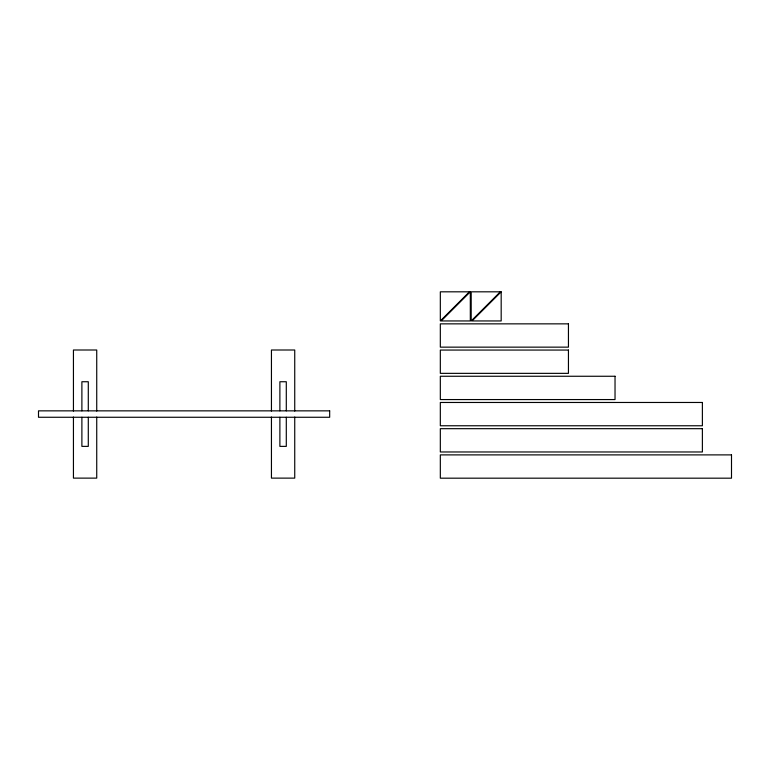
<?xml version="1.0" encoding="UTF-8"?>
<svg xmlns="http://www.w3.org/2000/svg" width="770" height="770" viewBox="0 0 770 770"><rect width="100%" height="100%" fill="white"/><g stroke="black" fill="none" stroke-linecap="round" stroke-linejoin="round"><path stroke-width="1.16" d="M294.737 411.065L294.737 350.003L271.444 350.003L271.444 411.065M294.737 417.051L294.737 478.122L271.444 478.122L271.444 417.051M286.296 410.853L286.296 381.737L279.885 381.737L279.885 410.853M286.296 417.263L286.296 446.379L279.885 446.379L279.885 417.263M96.731 411.065L96.731 350.003L73.439 350.003L73.439 411.065M96.731 417.051L96.731 478.122L73.439 478.122L73.439 417.051M88.29 410.853L88.29 381.737L81.889 381.737L81.889 410.853M88.29 417.263L88.29 446.379L81.889 446.379L81.889 417.263M469.44 291.82L440.325 320.946L440.325 291.82L469.44 291.82M470.316 291.82L441.2 320.946L470.316 320.946L470.316 291.82M500.307 291.82L471.192 320.946L471.192 291.82L500.307 291.82M501.183 291.82L472.058 320.946L501.183 320.946L501.183 291.82M568.443 323.852L440.325 323.852L440.325 347.145L568.443 347.145L568.443 323.852M568.443 350.061L440.325 350.061L440.325 373.354L568.443 373.354L568.443 350.061M615.028 376.261L440.325 376.261L440.325 399.563L615.028 399.563L615.028 376.261M702.384 402.469L440.325 402.469L440.325 425.762L702.384 425.762L702.384 402.469M329.675 410.853L38.5 410.853L38.5 417.263L329.675 417.263L329.675 410.853M702.384 428.678L440.325 428.678L440.325 451.971L702.384 451.971L702.384 428.678M731.5 454.887L440.325 454.887L440.325 478.18L731.5 478.18L731.5 454.887"/></g></svg>
